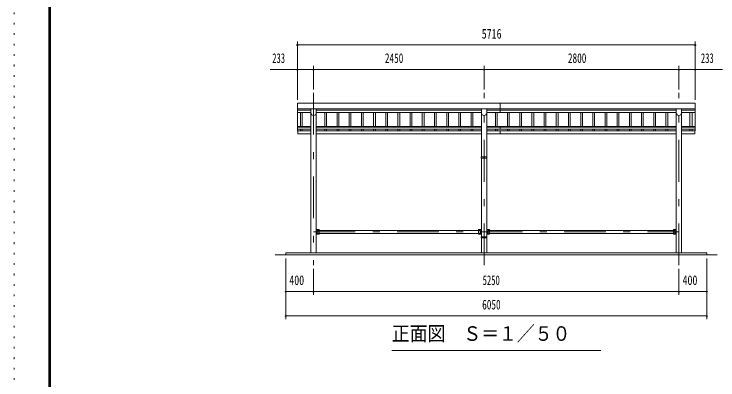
# Model space of a CAD drawing. Units: millimetres, scale not verified. Extents: x -22989 to 22993, y -10500 to 10500.
# Drawn here: x -6707 to 3405, y 0 to 5250 of the extents above; entities that cross this region are included whole.
import ezdxf
from ezdxf.enums import TextEntityAlignment as Align

# ---------------------------------------------------------------- set-up
doc = ezdxf.new("R2010")
doc.units = ezdxf.units.MM
doc.header["$LTSCALE"] = 50
doc.linetypes.add('USER3', pattern=[24, 12, -5, 2, -5])
doc.linetypes.add('USER4', pattern=[3, 0.5, -2.5])
for name, color, linetype, lineweight in [('0-2_1-05BOLD', 7, 'Continuous', 18), ('0-3_1-25CENTER', 3, 'USER3', 18), ('0-4_1-45THIN', 4, 'Continuous', 18), ('0-5_1-55DIM', 3, 'Continuous', 18), ('0-C_F-F1PAPER', 5, 'Continuous', 18), ('0-D_F-E_J_ADD', 5, 'USER4', 18)]:
    doc.layers.add(name, color=color, linetype=linetype, lineweight=lineweight)
doc.styles.add('ＭＳ ゴシック', font='')
doc.styles.get('ＭＳ ゴシック').set_extended_font_data('MS Gothic')

msp = doc.modelspace()

# ---------------------------------------------------------------- linework, layer by layer
at = {"layer": '0-2_1-05BOLD'}
for p, q in [((275.85, 3840.07), (275.85, 3969.67)), ((3078.85, 3890.5), (-2637.15, 3890.5)), ((-2637.15, 3871), (-2442.3, 3871)), ((-2442.3, 3890.5), (-2442.3, 1824.67)), ((-2366, 1824.67), (-2366, 3890.5)), ((-2366, 3871), (7.7, 3871)), ((7.7, 3890.5), (7.7, 3200.67)), ((84, 3200.67), (84, 3890.5)), ((84, 3871), (2807.7, 3871)), ((2807.7, 3890.5), (2807.7, 1824.67)), ((2884, 1824.67), (2884, 3890.5)), ((2884, 3871), (3078.85, 3871)), ((-2442.3, 3840.07), (-2637.15, 3840.07)), ((7.7, 3840.07), (-2366, 3840.07)), ((2807.7, 3840.07), (84, 3840.07)), ((2884, 3840.07), (3078.85, 3840.07)), ((-2637.15, 3637.63), (-2442.3, 3637.63)), ((-2442.3, 3627.25), (-2637.15, 3627.25)), ((-2442.3, 3597.7), (-2637.15, 3597.7)), ((-2637.15, 3574.2), (-2632.15, 3574.2)), ((7.7, 3637.63), (-2366, 3637.63)), ((-2366, 3627.25), (7.7, 3627.25)), ((7.7, 3597.7), (-2366, 3597.7)), ((-2366, 3576.6), (7.7, 3576.6)), ((2807.7, 3637.63), (84, 3637.63)), ((84, 3627.25), (2807.7, 3627.25)), ((2807.7, 3597.7), (84, 3597.7)), ((84, 3576.6), (2807.7, 3576.6)), ((275.85, 3597.7), (275.85, 3637.63)), ((275.85, 3531.6), (275.85, 3576.6)), ((3078.85, 3637.63), (2884, 3637.63)), ((2884, 3627.25), (3078.85, 3627.25)), ((3078.85, 3597.7), (2884, 3597.7)), ((2884, 3576.6), (3073.85, 3576.6)), ((7.7, 3531.6), (-2366, 3531.6)), ((2807.7, 3531.6), (84, 3531.6)), ((7.7, 3184.67), (7.7, 2053.27)), ((42.8, 3200.67), (42.8, 3184.67)), ((42.8, 3192.67), (48.9, 3192.67)), ((48.9, 3184.67), (48.9, 3200.67)), ((84, 2053.27), (84, 3184.67)), ((-2329.2, 2091.67), (-2329.2, 2157.67)), ((-32.3, 2146.02), (-2326, 2146.02)), ((-32.3, 2157.67), (7.7, 2157.67)), ((-32.3, 2091.67), (-32.3, 2157.67)), ((-29.1, 2157.67), (-29.1, 2091.67)), ((120.8, 2157.67), (120.8, 2091.67)), ((2767.7, 2146.02), (124, 2146.02)), ((2770.9, 2157.67), (2770.9, 2091.67)), ((2793.35, 2146.02), (2770.9, 2146.02)), ((-2351.65, 2103.32), (-2329.2, 2103.32)), ((-2326, 2103.32), (-32.3, 2103.32)), ((-32.3, 2091.67), (7.7, 2091.67)), ((7.7, 2037.27), (7.7, 1824.67)), ((42.8, 2053.27), (42.8, 2037.27)), ((48.9, 2045.27), (42.8, 2045.27)), ((48.9, 2037.27), (48.9, 2053.27)), ((84, 1824.67), (84, 2037.27)), ((124, 2103.32), (2767.7, 2103.32)), ((3395.85, 1794.67), (-2954.15, 1794.67))]:
    msp.add_line(p, q, dxfattribs=at)
for points in [[(-2637.15, 3574.2), (-2637.15, 3969.67), (3078.85, 3969.67), (3078.85, 3574.2), (3073.85, 3574.2)], [(-2442.3, 3531.6), (-2632.15, 3531.6), (-2632.15, 3576.6), (-2442.3, 3576.6)], [(3073.85, 3576.6), (3073.85, 3531.6), (2884, 3531.6)], [(-2366, 2157.67), (-2326, 2157.67), (-2326, 2091.67), (-2366, 2091.67)], [(-2329.2, 2146.02), (-2351.65, 2146.02), (-2351.65, 2103.32)], [(-29.1, 2103.32), (-6.65, 2103.32), (-6.65, 2146.02), (-29.1, 2146.02)], [(84, 2091.67), (124, 2091.67), (124, 2157.67), (84, 2157.67)], [(120.8, 2146.02), (98.35, 2146.02), (98.35, 2103.32), (120.8, 2103.32)], [(2807.7, 2091.67), (2767.7, 2091.67), (2767.7, 2157.67), (2807.7, 2157.67)], [(2770.9, 2103.32), (2793.35, 2103.32), (2793.35, 2146.02)], [(-2804.15, 1794.67), (-2804.15, 1824.67), (3245.85, 1824.67), (3245.85, 1794.67)]]:
    msp.add_lwpolyline(points, dxfattribs=at)
for points in [[(6.1, 3200.67), (6.1, 3184.67), (85.6, 3184.67), (85.6, 3200.67)], [(6.1, 2053.27), (6.1, 2037.27), (85.6, 2037.27), (85.6, 2053.27)]]:
    msp.add_lwpolyline(points, close=True, dxfattribs=at)
for centre in [(-2404.15, 3833.18), (45.85, 3833.18), (2845.85, 3833.18)]:
    msp.add_arc(centre, 38.15, 180, 0, dxfattribs=at)
at = {"layer": '0-3_1-25CENTER'}
for p, q in [((-2404.15, 4119.67), (-2404.15, 1644.67)), ((45.85, 1644.67), (45.85, 4119.67)), ((2845.85, 1644.67), (2845.85, 4119.67)), ((-2404.15, 2124.67), (2845.85, 2124.67))]:
    msp.add_line(p, q, dxfattribs=at)
at = {"layer": '0-4_1-45THIN'}
for p, q in [((-2591.65, 3637.63), (-2591.65, 3840.07)), ((-2566.65, 3840.07), (-2566.65, 3637.63)), ((-2241.65, 3840.07), (-2241.65, 3637.63)), ((-2216.65, 3637.63), (-2216.65, 3840.07)), ((-2066.65, 3637.63), (-2066.65, 3840.07)), ((-2041.65, 3840.07), (-2041.65, 3637.63)), ((-1891.65, 3840.07), (-1891.65, 3637.63)), ((-1866.65, 3637.63), (-1866.65, 3840.07)), ((-1716.65, 3637.63), (-1716.65, 3840.07)), ((-1691.65, 3840.07), (-1691.65, 3637.63)), ((-1541.65, 3840.07), (-1541.65, 3637.63)), ((-1516.65, 3637.63), (-1516.65, 3840.07)), ((-1366.65, 3637.63), (-1366.65, 3840.07)), ((-1341.64, 3840.07), (-1341.64, 3637.63)), ((-1191.65, 3840.07), (-1191.65, 3637.63)), ((-1166.65, 3637.63), (-1166.65, 3840.07)), ((-1016.65, 3637.63), (-1016.65, 3840.07)), ((-991.65, 3840.07), (-991.65, 3637.63)), ((-841.65, 3840.07), (-841.65, 3637.63)), ((-816.65, 3637.63), (-816.65, 3840.07)), ((-666.65, 3637.63), (-666.65, 3840.07)), ((-641.65, 3840.07), (-641.65, 3637.63)), ((-491.65, 3840.07), (-491.65, 3637.63)), ((-466.65, 3637.63), (-466.65, 3840.07)), ((-316.65, 3637.63), (-316.65, 3840.07)), ((-291.65, 3840.07), (-291.65, 3637.63)), ((-141.65, 3840.07), (-141.65, 3637.63)), ((-116.65, 3637.63), (-116.65, 3840.07)), ((208.35, 3637.63), (208.35, 3840.07)), ((233.35, 3840.07), (233.35, 3637.63)), ((383.35, 3840.07), (383.35, 3637.63)), ((408.35, 3637.63), (408.35, 3840.07)), ((558.35, 3637.63), (558.35, 3840.07)), ((583.35, 3840.07), (583.35, 3637.63)), ((733.35, 3840.07), (733.35, 3637.63)), ((758.35, 3637.63), (758.35, 3840.07)), ((908.35, 3637.63), (908.35, 3840.07)), ((933.35, 3840.07), (933.35, 3637.63)), ((1083.35, 3840.07), (1083.35, 3637.63)), ((1108.35, 3637.63), (1108.35, 3840.07)), ((1258.35, 3637.63), (1258.35, 3840.07)), ((1283.35, 3840.07), (1283.35, 3637.63)), ((1433.35, 3840.07), (1433.35, 3637.63)), ((1458.35, 3637.63), (1458.35, 3840.07)), ((1608.35, 3637.63), (1608.35, 3840.07)), ((1633.36, 3840.07), (1633.36, 3637.63)), ((1783.35, 3840.07), (1783.35, 3637.63)), ((1808.35, 3637.63), (1808.35, 3840.07)), ((1958.35, 3637.63), (1958.35, 3840.07)), ((1983.35, 3840.07), (1983.35, 3637.63)), ((2133.35, 3840.07), (2133.35, 3637.63)), ((2158.35, 3637.63), (2158.35, 3840.07)), ((2308.35, 3637.63), (2308.35, 3840.07)), ((2333.35, 3840.07), (2333.35, 3637.63)), ((2483.35, 3840.07), (2483.35, 3637.63)), ((2508.35, 3637.63), (2508.35, 3840.07)), ((2658.35, 3637.63), (2658.35, 3840.07)), ((2683.35, 3840.07), (2683.35, 3637.63)), ((3001.96, 3840.07), (3001.96, 3637.63)), ((3033.35, 3637.63), (3033.35, 3840.07)), ((-2591.65, 3576.6), (-2591.65, 3597.7)), ((-2566.65, 3597.7), (-2566.65, 3576.6)), ((-2241.65, 3597.7), (-2241.65, 3576.6)), ((-2216.65, 3576.6), (-2216.65, 3597.7)), ((-2066.65, 3576.6), (-2066.65, 3597.7)), ((-2041.65, 3597.7), (-2041.65, 3576.6)), ((-1891.65, 3597.7), (-1891.65, 3576.6)), ((-1866.65, 3576.6), (-1866.65, 3597.7)), ((-1716.65, 3576.6), (-1716.65, 3597.7)), ((-1691.65, 3597.7), (-1691.65, 3576.6)), ((-1541.65, 3597.7), (-1541.65, 3576.6)), ((-1516.65, 3576.6), (-1516.65, 3597.7)), ((-1366.65, 3576.6), (-1366.65, 3597.7)), ((-1341.64, 3597.7), (-1341.64, 3576.6)), ((-1191.65, 3597.7), (-1191.65, 3576.6)), ((-1166.65, 3576.6), (-1166.65, 3597.7)), ((-1016.65, 3576.6), (-1016.65, 3597.7)), ((-991.65, 3597.7), (-991.65, 3576.6)), ((-841.65, 3597.7), (-841.65, 3576.6)), ((-816.65, 3576.6), (-816.65, 3597.7)), ((-666.65, 3576.6), (-666.65, 3597.7)), ((-641.65, 3597.7), (-641.65, 3576.6)), ((-491.65, 3597.7), (-491.65, 3576.6)), ((-466.65, 3576.6), (-466.65, 3597.7)), ((-316.65, 3576.6), (-316.65, 3597.7)), ((-291.65, 3597.7), (-291.65, 3576.6)), ((-141.65, 3597.7), (-141.65, 3576.6)), ((-116.65, 3576.6), (-116.65, 3597.7)), ((208.35, 3576.6), (208.35, 3597.7)), ((233.35, 3597.7), (233.35, 3576.6)), ((383.35, 3597.7), (383.35, 3576.6)), ((408.35, 3576.6), (408.35, 3597.7)), ((558.35, 3576.6), (558.35, 3597.7)), ((583.35, 3597.7), (583.35, 3576.6)), ((733.35, 3597.7), (733.35, 3576.6)), ((758.35, 3576.6), (758.35, 3597.7)), ((908.35, 3576.6), (908.35, 3597.7)), ((933.35, 3597.7), (933.35, 3576.6)), ((1083.35, 3597.7), (1083.35, 3576.6)), ((1108.35, 3576.6), (1108.35, 3597.7)), ((1258.35, 3576.6), (1258.35, 3597.7)), ((1283.35, 3597.7), (1283.35, 3576.6)), ((1433.35, 3597.7), (1433.35, 3576.6)), ((1458.35, 3576.6), (1458.35, 3597.7)), ((1608.35, 3576.6), (1608.35, 3597.7)), ((1633.36, 3597.7), (1633.36, 3576.6)), ((1783.35, 3597.7), (1783.35, 3576.6)), ((1808.35, 3576.6), (1808.35, 3597.7)), ((1958.35, 3576.6), (1958.35, 3597.7)), ((1983.35, 3597.7), (1983.35, 3576.6)), ((2133.35, 3597.7), (2133.35, 3576.6)), ((2158.35, 3576.6), (2158.35, 3597.7)), ((2308.35, 3576.6), (2308.35, 3597.7)), ((2333.35, 3597.7), (2333.35, 3576.6)), ((2483.35, 3597.7), (2483.35, 3576.6)), ((2508.35, 3576.6), (2508.35, 3597.7)), ((2658.35, 3576.6), (2658.35, 3597.7)), ((2683.35, 3597.7), (2683.35, 3576.6)), ((3001.96, 3597.7), (3001.96, 3576.6)), ((3033.35, 3576.6), (3033.35, 3597.7))]:
    msp.add_line(p, q, dxfattribs=at)
at = {"layer": '0-5_1-55DIM'}
for p, q in [((-2637.15, 4856.67), (-2637.15, 4019.67)), ((3078.85, 4856.67), (3078.85, 4019.67)), ((-2627.15, 4806.67), (-2647.15, 4806.67)), ((-2627.15, 4806.67), (-2647.15, 4806.67)), ((-2637.15, 4806.67), (3078.85, 4806.67)), ((3088.85, 4806.67), (3068.85, 4806.67)), ((3088.85, 4806.67), (3068.85, 4806.67)), ((-2637.15, 4456.67), (-3029.65, 4456.67)), ((-2627.15, 4456.67), (-2647.15, 4456.67)), ((-2637.15, 4456.67), (-2404.15, 4456.67)), ((-2394.15, 4456.67), (-2414.15, 4456.67)), ((-2404.15, 4169.67), (-2404.15, 4506.67)), ((-2404.15, 4456.67), (45.85, 4456.67)), ((55.85, 4456.67), (35.85, 4456.67)), ((45.85, 4169.67), (45.85, 4506.67)), ((45.85, 4456.67), (2845.85, 4456.67)), ((2855.85, 4456.67), (2835.85, 4456.67)), ((2845.85, 4169.67), (2845.85, 4506.67)), ((2845.85, 4456.67), (3078.85, 4456.67)), ((3088.85, 4456.67), (3068.85, 4456.67)), ((3078.85, 4456.67), (3471.35, 4456.67)), ((-2804.15, 869.67), (-2804.15, 1744.67)), ((3245.85, 1744.67), (3245.85, 869.67)), ((-2404.15, 1594.67), (-2404.15, 1219.67)), ((2845.85, 1219.67), (2845.85, 1594.67)), ((-2794.15, 1269.67), (-2814.15, 1269.67)), ((-2804.15, 1269.67), (-2404.15, 1269.67)), ((-2394.15, 1269.67), (-2414.15, 1269.67)), ((-2404.15, 1269.67), (2845.85, 1269.67)), ((2855.85, 1269.67), (2835.85, 1269.67)), ((2845.85, 1269.67), (3245.85, 1269.67)), ((3255.85, 1269.67), (3235.85, 1269.67)), ((-2794.15, 919.67), (-2814.15, 919.67)), ((-2804.15, 919.67), (3245.85, 919.67)), ((3255.85, 919.67), (3235.85, 919.67)), ((1720.85, 419.67), (-1279.15, 419.67))]:
    msp.add_line(p, q, dxfattribs=at)
for centre in [(-2637.15, 4806.67), (-2637.15, 4806.67), (3078.85, 4806.67), (3078.85, 4806.67), (-2637.15, 4456.67), (-2404.15, 4456.67), (45.85, 4456.67), (2845.85, 4456.67), (3078.85, 4456.67), (-2804.15, 1269.67), (-2404.15, 1269.67), (2845.85, 1269.67), (3245.85, 1269.67), (-2804.15, 919.67), (3245.85, 919.67)]:
    msp.add_arc(centre, 10, 180, 0, dxfattribs=at)
at = {"layer": '0-C_F-F1PAPER'}
for points in [[(22493.19, -10000), (-6206.81, -10000), (-6206.81, 10100), (22493.19, 10100)], [(22490.68, -9997.5), (22490.68, 10097.5), (-6204.31, 10097.5), (-6204.31, -9997.5)], [(22488.19, -9995), (-6201.81, -9995), (-6201.81, 10095), (22488.19, 10095)], [(22485.69, -9992.5), (22485.69, 10092.5), (-6199.31, 10092.5), (-6199.31, -9992.5)], [(22483.19, -9990), (-6196.81, -9990), (-6196.81, 10090), (22483.19, 10090)], [(22480.69, -9987.5), (22480.69, 10087.5), (-6194.31, 10087.5), (-6194.31, -9987.5)], [(22478.18, -9985), (-6191.81, -9985), (-6191.81, 10085), (22478.18, 10085)], [(22475.69, -9982.5), (-6189.31, -9982.5), (-6189.31, 10082.5), (22475.69, 10082.5)], [(22473.19, -9980), (22473.19, 10080), (-6186.81, 10080), (-6186.81, -9980)], [(22470.69, -9977.5), (22470.69, 10077.5), (-6184.31, 10077.5), (-6184.31, -9977.5)], [(22468.19, -9975), (22468.19, 10075), (-6181.81, 10075), (-6181.81, -9975)]]:
    msp.add_lwpolyline(points, close=True, dxfattribs=at)
at = {"layer": '0-D_F-E_J_ADD'}
msp.add_lwpolyline([(22993.19, -10500), (-6706.81, -10500), (-6706.81, 10500), (22993.19, 10500)], close=True, dxfattribs=at)

# ---------------------------------------------------------------- texts
at = {"layer": '0-5_1-55DIM', "color": 7, "style": 'ＭＳ ゴシック'}
for s, height, width, p in [('5716', 139.3, 0.75, (12.23, 4856.67)), ('233', 139.3, 0.65, (-2998.36, 4506.67)), ('2450', 139.3, 0.7, (-1379.86, 4506.67)), ('2800', 139.3, 0.7, (1250.21, 4506.67)), ('233', 139.3, 0.65, (3160.14, 4506.67)), ('400', 139.3, 0.75, (-2752.88, 1319.67)), ('5250', 139.3, 0.65, (25.13, 1319.67)), ('400', 139.3, 0.75, (2897.12, 1319.67)), ('6050', 139.3, 0.7, (18.25, 969.67)), ('正面図\u3000Ｓ＝１／５０', 208.9, 0.9, (-1279.15, 498.17))]:
    msp.add_text(s, height=height, dxfattribs=dict(at, width=width)).set_placement(p, align=Align.BOTTOM_LEFT)

doc.saveas('drawing.dxf')
